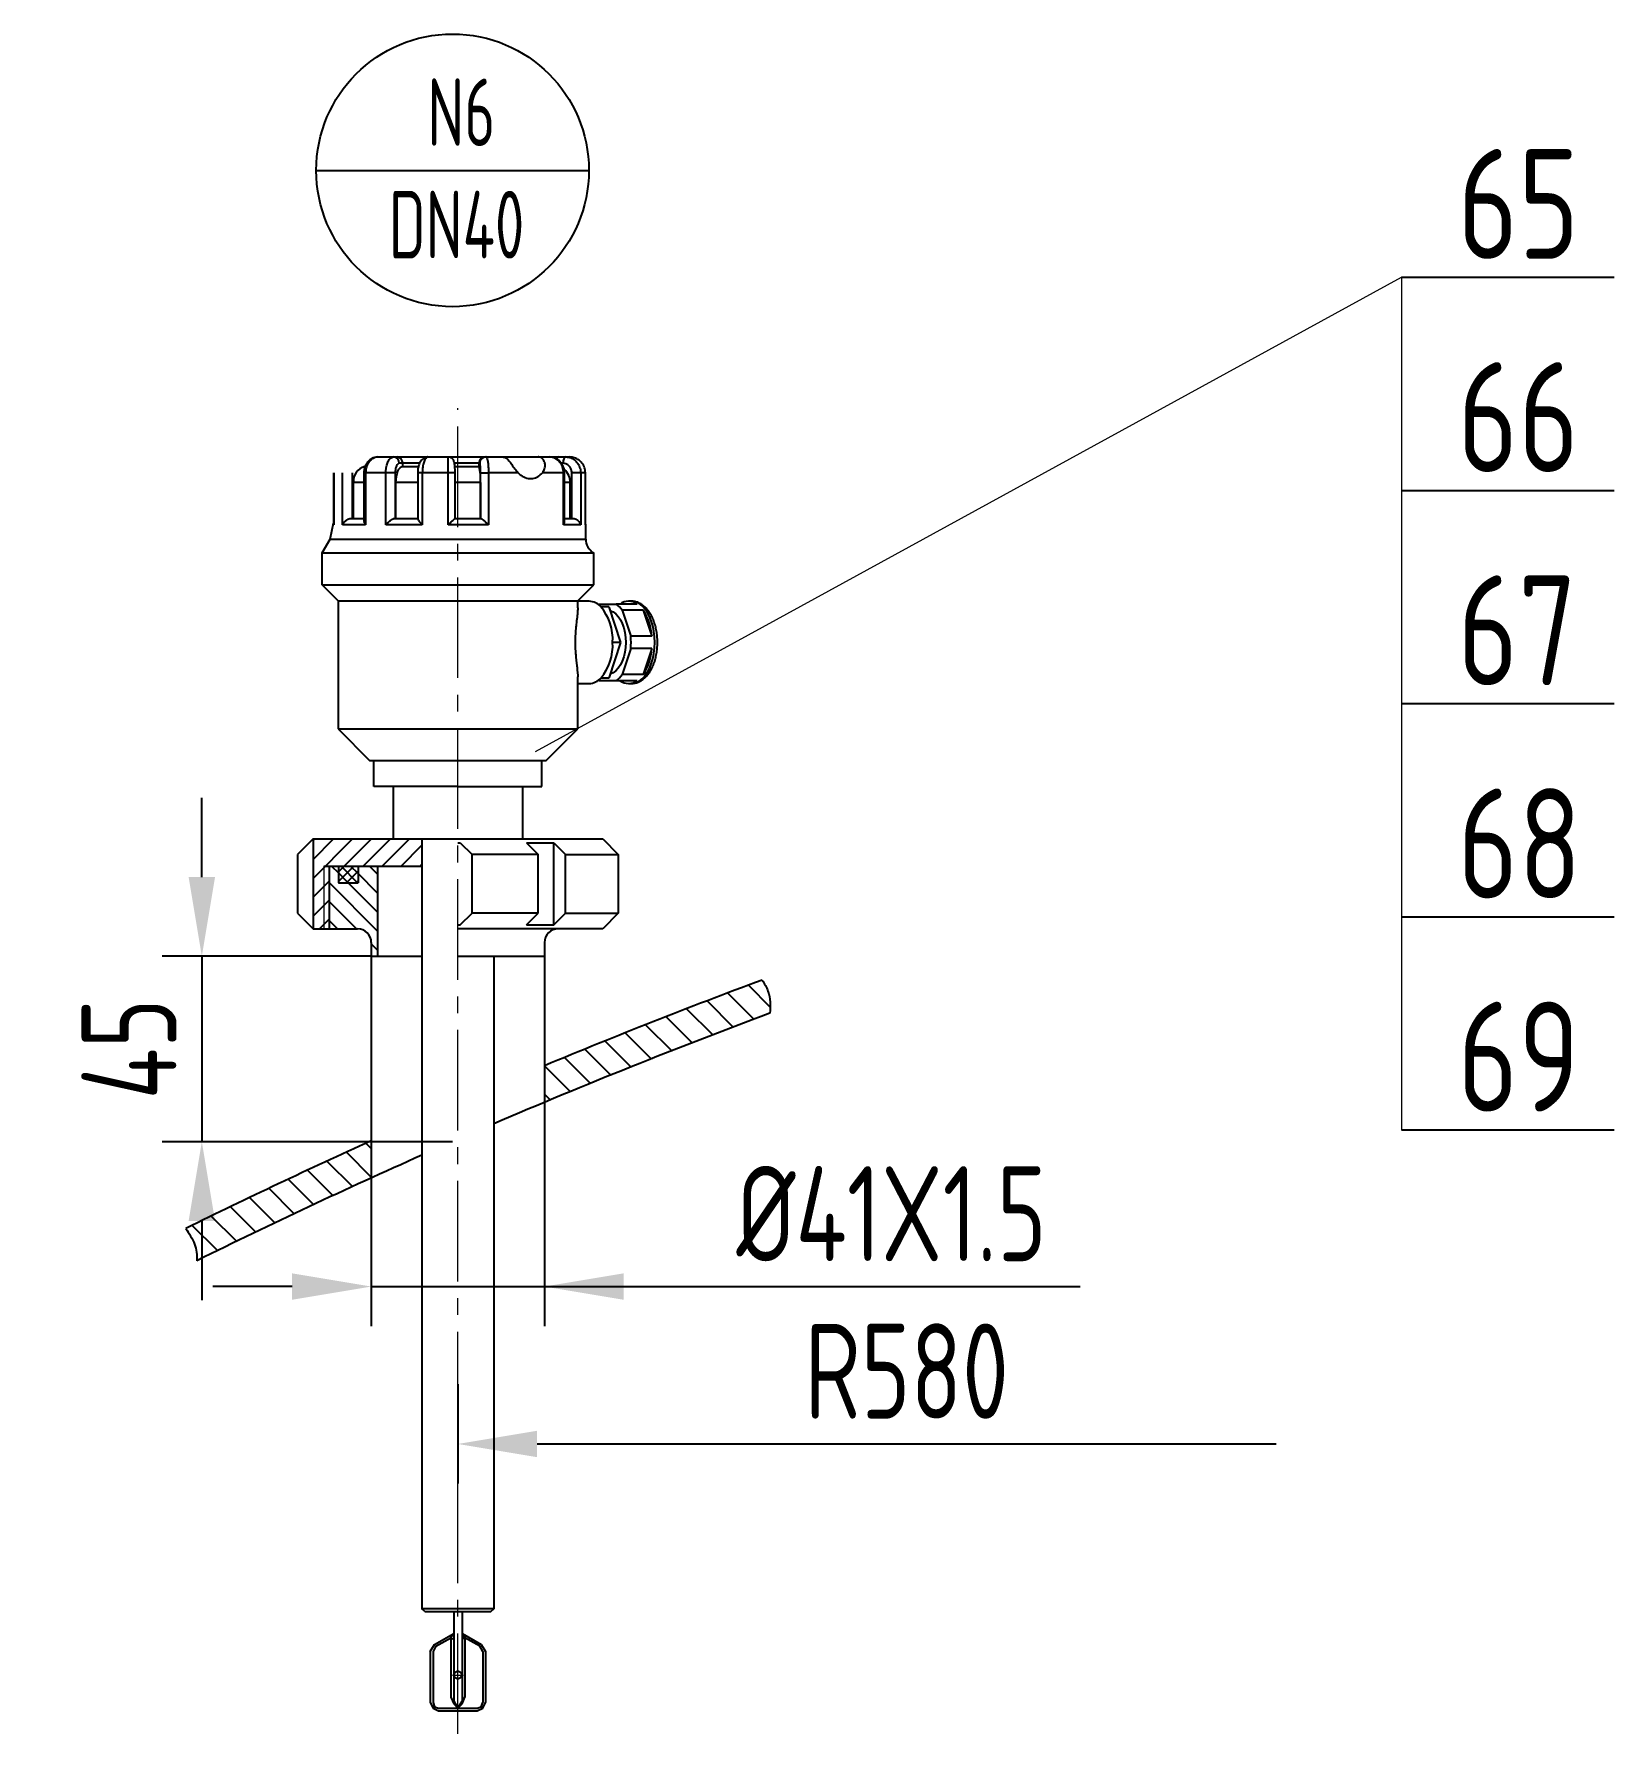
# Model space of a CAD drawing. Header units: inches. Extents: x -375 to 8535, y -477 to 12465.
# Drawn here: x 4764 to 5512, y 6471 to 7276 of the extents above; entities that cross this region are included whole.
import ezdxf

# ---------------------------------------------------------------- set-up
doc = ezdxf.new("R2010")
doc.units = ezdxf.units.IN
doc.header["$LTSCALE"] = 5
doc.linetypes.add('CENTER2', pattern=[28.575, 19.05, -3.175, 3.175, -3.175])
for name, color, linetype in [('1轮廓实线层', 7, 'Continuous'), ('2细线层', 4, 'Continuous'), ('5剖面线层', 2, 'Continuous'), ('6文字层', 3, 'Continuous'), ('7标注层', 4, 'Continuous'), ('layer 1', 7, 'Continuous')]:
    doc.layers.add(name, color=color, linetype=linetype)
doc.layers.add('图层1', color=1, linetype='CENTER2', lineweight=13)
doc.layers.add('图层4', color=3, linetype='Continuous', lineweight=13)
doc.styles.add('PC_TEXTSTYLE', font='isocp.shx', dxfattribs={"width": 0.8, "bigfont": 'hzfs.shx'})
doc.styles.get("Standard").update_dxf_attribs({"font": 'isocp.shx', "width": 0.707, "bigfont": 'hztxt.shx'})
doc.dimstyles.new('TH_GBDIM', dxfattribs={"dimscale": 15, "dimtxt": 3, "dimasz": 2.5, "dimexe": 1.25, "dimexo": 0, "dimgap": 0.8, "dimtad": 1, "dimdec": 0, "dimzin": 0, "dimdsep": 46, "dimtxsty": 'PC_TEXTSTYLE', "dimcen": 2.5, "dimclrd": 256, "dimclre": 256, "dimclrt": 3, "dimadec": 0, "dimazin": 0, "dimtfac": 0.714286, "dimtdec": 0, "dimtmove": 0, "dimatfit": 3, "dimfxl": 0, "dimtzin": 0, "dimlwd": -1, "dimlwe": -1, "dimarcsym": 0})

# ---------------------------------------------------------------- blocks, each defined once
blk = doc.blocks.new('*D1695')
at = {"layer": '1轮廓实线层', "color": 3}
for p, q in [((4843.08, 6877.06), (4843.08, 6914.56)), ((4923.35, 6839.56), (4824.33, 6839.56)), ((4843.08, 6839.56), (4843.08, 6751.71)), ((4961.79, 6751.71), (4824.33, 6751.71)), ((4843.08, 6714.21), (4843.08, 6676.71))]:
    blk.add_line(p, q, dxfattribs=at)
for points in [[(4836.83, 6877.06), (4849.33, 6877.06), (4843.08, 6839.56)], [(4849.33, 6714.21), (4836.83, 6714.21), (4843.08, 6751.71)]]:
    blk.add_solid(points, dxfattribs=at)
at = {"layer": 'Defpoints', "color": 0}
for p in [(4923.35, 6839.56), (4843.08, 6751.71), (4961.79, 6751.71)]:
    blk.add_point(p, dxfattribs=at)
at = {"layer": '1轮廓实线层', "color": 3, "insert": (4808.58, 6795.63), "char_height": 45, "attachment_point": 5, "rotation": 90, "style": 'PC_TEXTSTYLE'}
blk.add_mtext('45', dxfattribs=at)
blk = doc.blocks.new('*D1696')
at = {"layer": '1轮廓实线层', "color": 3}
for p, q in [((5005.35, 6770.34), (5005.35, 6664.38)), ((4923.35, 6734.55), (4923.35, 6664.38)), ((4885.85, 6683.13), (4848.35, 6683.13)), ((4923.35, 6683.13), (5005.35, 6683.13)), ((5005.35, 6683.13), (5259.15, 6683.13)), ((5042.85, 6683.13), (5080.35, 6683.13))]:
    blk.add_line(p, q, dxfattribs=at)
for points in [[(4885.85, 6676.88), (4885.85, 6689.38), (4923.35, 6683.13)], [(5042.85, 6689.38), (5042.85, 6676.88), (5005.35, 6683.13)]]:
    blk.add_solid(points, dxfattribs=at)
at = {"layer": 'Defpoints', "color": 0}
for p in [(5005.35, 6770.34), (4923.35, 6734.55), (5005.35, 6683.13)]:
    blk.add_point(p, dxfattribs=at)
at = {"layer": '1轮廓实线层', "color": 3, "insert": (5169.75, 6717.63), "char_height": 45, "attachment_point": 5, "style": 'PC_TEXTSTYLE'}
blk.add_mtext('%%C41X1.5', dxfattribs=at)
blk = doc.blocks.new('*D1712')
at = {"layer": '1轮廓实线层', "color": 3}
for p, q in [((4964.35, 6636.83), (4964.35, 6589.83)), ((5001.85, 6608.58), (5352.01, 6608.58))]:
    blk.add_line(p, q, dxfattribs=at)
blk.add_solid([(5001.85, 6614.83), (5001.85, 6602.33), (4964.35, 6608.58)], dxfattribs=at)
at = {"layer": 'Defpoints', "color": 0}
for p in [(4964.35, 6636.83), (5352.01, 6608.58), (5352.01, 6608.58)]:
    blk.add_point(p, dxfattribs=at)
at = {"layer": '1轮廓实线层', "color": 3, "insert": (5176.93, 6643.08), "char_height": 45, "attachment_point": 5, "style": 'PC_TEXTSTYLE'}
blk.add_mtext('R580', dxfattribs=at)
blk = doc.blocks.new('_None')

msp = doc.modelspace()

# ---------------------------------------------------------------- hatches: boundary and pattern name
at = {"layer": '5剖面线层'}
h = msp.add_hatch(dxfattribs=at)
h.set_pattern_fill('ANSI31', color=256, scale=2, style=0)
h.set_pattern_definition([(45, (2967.801, -16792.7256), (-4.490128, 4.490128), [])])
edge = h.paths.add_edge_path()
edge.add_line((4900.91, 6852.54), (4900.91, 6882.2))
edge.add_line((4900.91, 6882.2), (4947.36, 6882.2))
edge.add_spline(control_points=[(4947.36, 6882.2), (4947.36, 6887.78), (4947.36, 6892.18), (4947.36, 6895.17)], knot_values=[0.078686, 0.078686, 0.078686, 0.078686, 0.143916, 0.143916, 0.143916, 0.143916], degree=3, periodic=0)
edge.add_spline(control_points=[(4947.36, 6895.17), (4928.55, 6895.17), (4908.44, 6895.17), (4895.76, 6895.17)], knot_values=[0.211598, 0.211598, 0.211598, 0.211598, 0.550549, 0.550549, 0.550549, 0.550549], degree=3, periodic=0)
edge.add_line((4895.76, 6895.17), (4895.76, 6852.54))
edge.add_line((4895.76, 6852.54), (4900.91, 6852.54))
h.paths.add_polyline_path([(4903.36, 6882.2), (4900.91, 6882.2), (4900.91, 6852.54), (4903.36, 6852.54)])
h = msp.add_hatch(dxfattribs=at)
h.set_pattern_fill('ANSI31', color=256, scale=2, angle=90, style=0)
h.set_pattern_definition([(135, (2967.801, -16792.7256), (-4.490128, -4.490128), [])])
h.paths.add_polyline_path([(4926.35, 6839.56), (4926.35, 6882.2), (4917.08, 6882.2), (4917.08, 6874.38), (4907.81, 6874.38), (4907.81, 6882.2), (4903.36, 6882.2), (4903.36, 6852.54), (4916.86, 6852.54, -0.414214), (4923.35, 6846.05), (4923.35, 6839.56)])
h = msp.add_hatch(dxfattribs=at)
h.set_pattern_fill('ANSI37', color=256, angle=90, style=0)
h.set_pattern_definition([(135, (2967.8012, -16792.7256), (-2.24506403, -2.24506403), []), (225, (2967.8012, -16792.7256), (2.24506403, -2.24506403), [])])
h.paths.add_polyline_path([(4907.81, 6882.2), (4907.81, 6878.49), (4907.81, 6874.38), (4917.08, 6874.38), (4917.08, 6878.49), (4917.08, 6882.2)])
h = msp.add_hatch(dxfattribs=at)
h.set_pattern_fill('ANSI31', color=256, scale=3, angle=90, style=0)
h.set_pattern_definition([(135, (250.58, 4672.557), (-6.735192, -6.735192), [])])
edge = h.paths.add_edge_path()
edge.add_arc((6124.35, 4094.93), 2900, 110.43019, 112.69727, ccw=False)
edge.add_spline(control_points=[(5112.06, 6812.51), (5112.5, 6816.13), (5112.49, 6821.56), (5109.52, 6826.54), (5108.49, 6828.26)], knot_values=[17.363555, 17.363555, 17.363555, 17.363555, 28.138037, 33.840116, 33.840116, 33.840116, 33.840116], degree=3, periodic=0)
edge.add_arc((6124.35, 4094.93), 2916, 110.38785, 112.56584)
edge.add_line((5005.35, 6787.68), (5005.35, 6770.34))
edge = h.paths.add_edge_path()
edge.add_arc((6124.35, 4094.93), 2916, 114.32208, 116.22949)
edge.add_spline(control_points=[(4835.57, 6710.67), (4836.95, 6708.21), (4840.33, 6703.34), (4840.81, 6698.04), (4840.68, 6695.35)], knot_values=[14.875396, 14.875396, 14.875396, 14.875396, 23.065634, 31.173066, 31.173066, 31.173066, 31.173066], degree=3, periodic=0)
edge.add_arc((6124.35, 4094.93), 2900, 114.46504, 116.27265, ccw=False)
edge.add_line((4923.35, 6734.55), (4923.35, 6752.12))
h.paths.add_polyline_path([(4763.58, 6762.78), (4763.58, 6828.48), (4853.58, 6828.48), (4853.58, 6762.78)], flags=24)
h.paths.add_polyline_path([(5081.1, 6762.63), (5258.4, 6762.63), (5258.4, 6672.63), (5081.1, 6672.63)], flags=24)
h.paths.add_polyline_path([(5118.87, 6688.08), (5234.99, 6688.08), (5234.99, 6598.08), (5118.87, 6598.08)], flags=24)

# ---------------------------------------------------------------- linework, layer by layer
for p, q in [((5411.23, 7161.08), (5511.95, 7161.08)), ((4905.47, 7068.41), (4905.47, 7044.56)), ((4905.55, 7068.41), (4905.55, 7043.86)), ((4909.77, 7043.86), (4909.77, 7068.41)), ((4914.23, 7068.41), (4914.23, 7046.89)), ((4919.83, 7068.41), (4919.83, 7045.91)), ((4919.83, 7068.41), (4920.67, 7068.41)), ((4920.67, 7068.41), (4920.67, 7043.86)), ((4930.2, 7068.41), (4920.67, 7068.41)), ((4926.64, 7075.98), (4933.87, 7075.98)), ((4930.2, 7043.86), (4930.2, 7068.41)), ((4934.65, 7068.41), (4930.2, 7068.41)), ((4933.87, 7075.98), (4935.47, 7075.98)), ((4934.65, 7068.41), (4934.65, 7046.89)), ((4935.47, 7075.98), (4950.3, 7075.98)), ((4938.21, 7072.95), (4936.61, 7072.95)), ((4938.21, 7071.44), (4938.21, 7072.95)), ((4946.24, 7072.95), (4938.21, 7072.95)), ((4938.21, 7071.44), (4945.7, 7071.44)), ((4945.31, 7068.41), (4945.31, 7046.73)), ((4947.5, 7068.41), (4945.31, 7068.41)), ((4947.5, 7068.41), (4947.5, 7043.86)), ((4959.78, 7068.41), (4947.5, 7068.41)), ((4950.3, 7075.98), (4959.63, 7075.98)), ((4959.63, 7075.98), (4977.42, 7075.98)), ((4959.78, 7043.86), (4959.78, 7068.41)), ((4963.04, 7068.41), (4959.78, 7068.41)), ((4974.4, 7072.95), (4962.69, 7072.95)), ((4962.94, 7071.44), (4974.4, 7071.44)), ((4963.04, 7046.9), (4963.04, 7068.41)), ((4974.4, 7071.44), (4974.4, 7072.95)), ((4974.71, 7072.95), (4974.4, 7072.95)), ((4975.09, 7068.41), (4978.84, 7068.41)), ((4975.09, 7046.89), (4975.09, 7068.41)), ((4977.42, 7075.98), (4977.73, 7075.98)), ((4977.73, 7075.98), (4985.54, 7075.98)), ((4978.84, 7068.41), (4978.84, 7043.86)), ((4992.93, 7068.41), (4978.84, 7068.41)), ((4985.54, 7075.98), (4994.15, 7075.98)), ((4994.15, 7075.98), (5002.43, 7075.98)), ((5002.43, 7075.98), (5007.69, 7075.98)), ((5014.36, 7068.41), (5004.36, 7068.41)), ((5007.69, 7075.98), (5012.04, 7075.98)), ((5012.04, 7075.98), (5015.44, 7075.98)), ((5014.15, 7072.95), (5013.41, 7072.95)), ((5014.36, 7043.86), (5014.36, 7068.41)), ((5014.36, 7068.41), (5014.89, 7068.41)), ((5014.89, 7045.5), (5014.89, 7068.41)), ((5015.44, 7075.98), (5017.13, 7075.98)), ((5022.52, 7068.41), (5018.32, 7068.41)), ((5018.32, 7046.89), (5018.32, 7068.41)), ((5024.74, 7068.41), (5022.52, 7068.41)), ((5022.52, 7068.41), (5022.52, 7043.86)), ((5024.74, 7043.86), (5024.74, 7068.41)), ((5024.74, 7068.41), (5024.75, 7068.41)), ((5024.75, 7044.08), (5024.75, 7068.41)), ((4914.88, 7046.89), (4914.88, 7063.87)), ((4919.83, 7063.87), (4914.88, 7063.87)), ((4934.98, 7046.89), (4934.98, 7063.87)), ((4945.31, 7063.87), (4934.98, 7063.87)), ((4975.03, 7063.87), (4963.04, 7063.87)), ((4975.03, 7063.87), (4975.03, 7046.89)), ((5017.6, 7063.87), (5014.89, 7063.87)), ((5017.6, 7046.89), (5017.6, 7063.87)), ((5411.23, 7060.14), (5511.95, 7060.14)), ((4903.8, 7037.11), (4905.47, 7044.56)), ((4920.67, 7043.86), (4909.77, 7043.86)), ((4913.88, 7046.89), (4919.83, 7046.89)), ((4947.5, 7043.86), (4930.2, 7043.86)), ((4934.45, 7046.89), (4945.45, 7046.89)), ((4978.84, 7043.86), (4959.78, 7043.86)), ((4963.03, 7046.89), (4975.15, 7046.89)), ((5022.52, 7043.86), (5014.36, 7043.86)), ((5014.89, 7046.89), (5018.69, 7046.89)), ((5024.91, 7043.86), (5024.74, 7043.86)), ((5024.91, 7037.11), (5024.91, 7043.86)), ((4900.01, 7030.56), (4903.8, 7037.11)), ((4903.8, 7037.11), (5024.91, 7037.11)), ((4900.01, 7030.56), (5001.03, 7030.56)), ((4900.01, 7015.42), (4900.01, 7030.56)), ((5001.03, 7030.56), (5028.69, 7030.56)), ((5028.69, 7015.42), (5028.69, 7030.56)), ((4900.01, 7015.42), (5001.03, 7015.42)), ((4907.58, 7007.85), (4900.01, 7015.42)), ((5001.03, 7015.42), (5028.69, 7015.42)), ((5021.12, 7007.85), (5028.69, 7015.42)), ((4907.58, 7007.85), (4907.58, 6947.29)), ((4907.58, 7007.85), (4996.72, 7007.85)), ((4996.72, 7007.85), (5021.12, 7007.85)), ((5021.12, 7004.54), (5021.12, 7007.85)), ((5026.55, 7007.67), (5021.12, 7007.67)), ((5030.9, 7006.11), (5031.19, 7006.31)), ((5031.19, 7006.31), (5039.33, 7006.31)), ((5035.84, 7005.05), (5032.11, 7005.05)), ((5035.84, 7005.05), (5041.4, 6988.17)), ((5049.28, 7006.31), (5039.33, 7006.31)), ((5046.45, 7007.67), (5045.21, 7007.67)), ((5052.13, 7003.42), (5042.18, 7003.42)), ((5042.18, 7003.42), (5046.25, 6991.06)), ((5052.13, 7003.42), (5056.2, 6991.06)), ((5041.4, 6988.17), (5035.84, 6971.29)), ((5041.4, 6988.17), (5037.66, 6988.17)), ((5056.2, 6991.06), (5046.25, 6991.06)), ((5046.25, 6985.28), (5042.18, 6972.92)), ((5056.2, 6985.28), (5046.25, 6985.28)), ((5056.2, 6985.28), (5052.13, 6972.92)), ((5021.12, 6947.29), (5021.12, 6971.79)), ((5052.13, 6972.92), (5042.18, 6972.92)), ((5021.12, 6968.68), (5026.55, 6968.68)), ((5031.19, 6970.03), (5030.9, 6970.23)), ((5039.33, 6970.03), (5031.19, 6970.03)), ((5035.84, 6971.29), (5032.11, 6971.29)), ((5049.28, 6970.03), (5039.33, 6970.03)), ((5045.21, 6968.68), (5046.45, 6968.68)), ((5046.45, 6968.68), (5046.56, 6968.68)), ((5411.23, 6959.19), (5511.95, 6959.19)), ((4907.58, 6947.29), (4922.72, 6932.15)), ((4907.58, 6947.29), (5021.12, 6947.29)), ((5005.99, 6932.15), (5021.12, 6947.29)), ((5005.99, 6932.15), (4922.72, 6932.15)), ((4895.76, 6895.17), (4888.35, 6887.76)), ((4895.76, 6895.17), (4895.76, 6852.54)), ((4964.35, 6895.17), (5032.94, 6895.17)), ((4964.35, 6893.32), (4965.51, 6893.32)), ((4965.51, 6893.32), (4971.07, 6887.76)), ((4996.79, 6893.32), (5009.76, 6893.32)), ((4996.79, 6893.32), (5002.35, 6887.76)), ((5009.76, 6854.39), (5009.76, 6893.32)), ((5009.76, 6893.32), (5015.33, 6887.76)), ((5032.94, 6895.17), (5040.35, 6887.76)), ((4888.35, 6887.76), (4888.35, 6859.95)), ((5002.35, 6887.76), (4971.07, 6887.76)), ((4971.07, 6859.95), (4971.07, 6887.76)), ((5002.35, 6859.95), (5002.35, 6887.76)), ((5015.33, 6859.95), (5015.33, 6887.76)), ((5015.33, 6887.76), (5040.35, 6887.76)), ((5040.35, 6887.76), (5040.35, 6859.95)), ((4900.91, 6882.2), (4947.36, 6882.2)), ((4903.36, 6882.2), (4903.36, 6852.54)), ((4907.81, 6882.2), (4907.81, 6874.38)), ((4907.81, 6878.49), (4907.81, 6874.38)), ((4917.08, 6882.2), (4917.08, 6874.38)), ((4917.08, 6878.49), (4917.08, 6874.38)), ((4926.35, 6882.2), (4926.35, 6839.56)), ((4907.81, 6874.38), (4917.08, 6874.38)), ((4888.35, 6859.95), (4895.76, 6852.54)), ((4965.51, 6854.39), (4971.07, 6859.95)), ((5002.35, 6859.95), (4971.07, 6859.95)), ((4996.79, 6854.39), (5002.35, 6859.95)), ((5009.76, 6854.39), (5015.33, 6859.95)), ((5015.33, 6859.95), (5040.35, 6859.95)), ((5040.35, 6859.95), (5032.94, 6852.54)), ((4895.76, 6852.54), (4916.86, 6852.54)), ((4964.35, 6854.39), (4965.51, 6854.39)), ((5032.94, 6852.54), (4964.35, 6852.54)), ((4996.79, 6854.39), (5009.76, 6854.39)), ((5411.23, 6858.25), (5511.95, 6858.25)), ((4923.35, 6846.05), (4923.35, 6734.55)), ((5005.35, 6846.05), (5005.35, 6770.34)), ((4923.35, 6839.56), (4947.36, 6839.56)), ((4964.35, 6839.56), (5005.35, 6839.56)), ((5411.23, 6757.3), (5511.95, 6757.3))]:
    msp.add_line(p, q)
at = {"flags": 128}
for points in [[(4934.98, 7063.87), (4935.05, 7065.34), (4935.23, 7066.76), (4935.53, 7068.07), (4935.93, 7069.22), (4936.42, 7070.16), (4936.98, 7070.86), (4937.58, 7071.29), (4938.21, 7071.44)], [(5015.44, 7075.98), (5015.19, 7075.92), (5014.95, 7075.75), (5014.73, 7075.47), (5014.53, 7075.09), (5014.37, 7074.63), (5014.25, 7074.11), (5014.18, 7073.54), (5014.15, 7072.95)], [(5024.91, 7043.86), (5024.85, 7044.45), (5024.75, 7044.84)], [(5046.56, 6968.68), (5047.21, 6968.72), (5048.71, 6969.08), (5050.17, 6969.8), (5051.57, 6970.86), (5052.86, 6972.24), (5054.04, 6973.92), (5055.07, 6975.87), (5055.95, 6978.04), (5056.65, 6980.4), (5057.15, 6982.91), (5057.46, 6985.52), (5057.57, 6988.17), (5057.46, 6990.83), (5057.15, 6993.43), (5056.65, 6995.94), (5055.95, 6998.3), (5055.07, 7000.47), (5054.04, 7002.42), (5052.86, 7004.1), (5051.57, 7005.48), (5050.17, 7006.54), (5048.71, 7007.26), (5047.21, 7007.62), (5046.45, 7007.67)], [(5036.46, 7003.16), (5036.61, 7003.12), (5037.92, 7002.57), (5039.18, 7001.66), (5040.33, 7000.42), (5041.36, 6998.88), (5042.24, 6997.07), (5042.95, 6995.04), (5043.47, 6992.85), (5043.78, 6990.54), (5043.89, 6988.17), (5043.78, 6985.8), (5043.47, 6983.49), (5042.95, 6981.3), (5042.24, 6979.27), (5041.36, 6977.47), (5040.33, 6975.92), (5039.18, 6974.68), (5037.92, 6973.77), (5036.61, 6973.22), (5036.46, 6973.18)]]:
    msp.add_lwpolyline(points, dxfattribs=at)
for centre, radius, start, end in [((4922.01, 7064.43), 7.15, 103.6935, 184.50234), ((4933.72, 7073.09), 2.89, 357.27251, 86.98516), ((4935.32, 7073.09), 2.89, 357.2726, 86.98513), ((4977.42, 7072.95), 3.02, 90.0983, 180.09878), ((4951.72, 7065.74), 23.38, 355.3899, 14.08416), ((4977.74, 7072.95), 3.02, 90.0983, 180.09879), ((5012.43, 7074.65), 1.38, 106.37787, 164.07972), ((5009.75, 7063.96), 7.85, 359.30003, 49.84511), ((5032.48, 7037.11), 7.57, 180, 240), ((5026.24, 6999.78), 7.89, 41.92349, 87.72471), ((5013.01, 6989.41), 24.69, 357.1171, 39.31724), ((5032.43, 6996.65), 11.87, 34.7837, 54.48649), ((5045.21, 7000.8), 6.85, 53.58672, 126.41328), ((5030.97, 6989.61), 25.28, 3.29932, 33.13501), ((5013.01, 6986.93), 24.69, 320.68277, 2.88291), ((5012.32, 6988.17), 34.05, 355.13033, 4.86967), ((5030.97, 6986.73), 25.28, 326.86503, 356.70064), ((5032.43, 6979.69), 11.87, 305.5137, 325.21611), ((5026.24, 6976.56), 7.89, 272.27546, 318.07634), ((5045.21, 6975.54), 6.85, 233.58672, 306.41328), ((4916.86, 6846.05), 6.49, 0, 90), ((5011.84, 6846.05), 6.49, 90, 180), ((6124.35, 4094.93), 2916, 110.38785, 112.56584), ((6124.35, 4094.93), 2900, 110.43019, 113.21248), ((6124.35, 4094.93), 2916, 114.32208, 116.22949), ((6124.35, 4094.93), 2900, 113.94497, 116.27265)]:
    msp.add_arc(centre, radius, start, end)
for points, knots in [([(4926.61, 7075.94), (4926.26, 7075.94), (4925.44, 7075.92), (4924.19, 7075.53), (4922.94, 7074.83), (4921.85, 7073.87), (4920.95, 7072.68), (4920.29, 7071.3), (4919.89, 7069.85), (4919.86, 7068.87), (4919.85, 7068.41)], [0, 0, 0, 0, 0.09572, 0.22426, 0.353098, 0.48283, 0.613463, 0.747653, 0.881806, 1, 1, 1, 1]), ([(4926.64, 7075.98), (4925.96, 7075.89), (4924.61, 7075.72), (4922.81, 7074.39), (4921.46, 7072.43), (4920.77, 7070.31), (4920.7, 7068.93), (4920.67, 7068.41)], [0, 0, 0, 0, 0.21754, 0.435663, 0.652735, 0.867458, 1, 1, 1, 1]), ([(4930.2, 7068.41), (4930.24, 7069.25), (4930.32, 7070.93), (4930.93, 7073.18), (4931.84, 7074.89), (4932.88, 7075.84), (4933.58, 7075.94), (4933.87, 7075.98)], [0, 0, 0, 0, 0.212029, 0.423679, 0.635887, 0.850041, 1, 1, 1, 1]), ([(4936.61, 7072.95), (4936.46, 7072.92), (4936.08, 7072.86), (4935.53, 7072.3), (4935.04, 7071.27), (4934.71, 7069.92), (4934.67, 7068.91), (4934.65, 7068.41)], [0, 0, 0, 0, 0.150677, 0.365483, 0.577725, 0.788842, 1, 1, 1, 1]), ([(4950.29, 7075.94), (4950.13, 7075.95), (4949.6, 7075.97), (4948.75, 7075.7), (4947.85, 7075.18), (4947.09, 7074.45), (4946.45, 7073.53), (4945.92, 7072.37), (4945.54, 7071), (4945.33, 7069.63), (4945.33, 7068.76), (4945.33, 7068.41)], [0, 0, 0, 0, 0.049793, 0.158157, 0.263413, 0.37097, 0.485501, 0.617452, 0.761849, 0.90416, 1, 1, 1, 1]), ([(4950.3, 7075.98), (4949.99, 7075.89), (4949.36, 7075.72), (4948.51, 7074.39), (4947.87, 7072.43), (4947.54, 7070.31), (4947.51, 7068.93), (4947.5, 7068.41)], [0, 0, 0, 0, 0.21754, 0.435663, 0.652735, 0.867458, 1, 1, 1, 1]), ([(4959.78, 7068.41), (4959.78, 7069.25), (4959.77, 7070.93), (4959.74, 7073.18), (4959.7, 7074.89), (4959.66, 7075.84), (4959.64, 7075.94), (4959.63, 7075.98)], [0, 0, 0, 0, 0.212029, 0.423679, 0.635887, 0.850041, 1, 1, 1, 1]), ([(4963.03, 7068.41), (4963.03, 7068.75), (4963.03, 7069.52), (4962.99, 7070.67), (4962.93, 7071.78), (4962.83, 7072.69), (4962.72, 7073.35), (4962.53, 7073.98), (4962.23, 7074.58), (4961.77, 7075.15), (4961.1, 7075.64), (4960.35, 7075.95), (4959.83, 7075.94), (4959.63, 7075.94)], [0, 0, 0, 0, 0.094766, 0.213045, 0.333507, 0.460454, 0.57381, 0.645968, 0.710969, 0.778538, 0.856462, 0.941883, 1, 1, 1, 1]), ([(4975.09, 7068.41), (4975.09, 7068.72), (4975.09, 7069.55), (4975.05, 7070.82), (4974.96, 7072), (4974.84, 7072.8), (4974.76, 7072.9), (4974.71, 7072.95)], [0, 0, 0, 0, 0.1319796, 0.3459964, 0.5628837, 0.7814723, 1, 1, 1, 1]), ([(4977.73, 7075.98), (4977.86, 7075.89), (4978.12, 7075.72), (4978.45, 7074.39), (4978.7, 7072.43), (4978.82, 7070.31), (4978.83, 7068.93), (4978.84, 7068.41)], [0, 0, 0, 0, 0.21754, 0.435663, 0.652735, 0.867458, 1, 1, 1, 1]), ([(4985.54, 7075.98), (4985.56, 7075.98), (4986.08, 7075.97), (4987.1, 7075.64), (4988.5, 7074.32), (4989.88, 7072.4), (4991.33, 7070.24), (4992.4, 7069.02), (4992.93, 7068.41)], [0, 0, 0, 0, 0.007389, 0.210099, 0.412856, 0.613501, 0.805582, 1, 1, 1, 1]), ([(4992.93, 7068.41), (4993.35, 7068.02), (4994.55, 7066.9), (4996.92, 7065.78), (4999.8, 7065.58), (5002.42, 7066.45), (5003.73, 7067.78), (5004.36, 7068.41)], [0, 0, 0, 0, 0.119359, 0.347465, 0.573374, 0.796983, 1, 1, 1, 1]), ([(5004.36, 7068.41), (5004.78, 7069.05), (5005.64, 7070.34), (5005.82, 7072.55), (5005.18, 7074.39), (5003.97, 7075.65), (5002.97, 7075.97), (5002.45, 7075.98), (5002.43, 7075.98)], [0, 0, 0, 0, 0.20346, 0.407663, 0.597456, 0.789756, 0.990184, 1, 1, 1, 1]), ([(5014.36, 7068.41), (5014.29, 7069.25), (5014.14, 7070.93), (5013.02, 7073.18), (5011.35, 7074.89), (5009.47, 7075.84), (5008.21, 7075.94), (5007.69, 7075.98)], [0, 0, 0, 0, 0.212029, 0.423679, 0.635887, 0.850041, 1, 1, 1, 1]), ([(5014.86, 7068.41), (5014.85, 7068.81), (5014.84, 7069.74), (5014.45, 7071.15), (5013.76, 7072.58), (5012.79, 7073.83), (5011.6, 7074.84), (5010.23, 7075.54), (5008.9, 7075.94), (5008.04, 7075.94), (5007.69, 7075.94)], [0, 0, 0, 0, 0.10179, 0.23625, 0.370663, 0.506508, 0.64089, 0.774456, 0.908098, 1, 1, 1, 1]), ([(5018.32, 7068.41), (5018.3, 7068.72), (5018.25, 7069.55), (5017.77, 7070.82), (5016.83, 7072), (5015.57, 7072.8), (5014.63, 7072.9), (5014.15, 7072.95)], [0, 0, 0, 0, 0.13198, 0.345996, 0.562883, 0.781472, 1, 1, 1, 1]), ([(5015.44, 7075.98), (5016.25, 7075.89), (5017.86, 7075.72), (5020, 7074.39), (5021.59, 7072.43), (5022.41, 7070.31), (5022.49, 7068.93), (5022.52, 7068.41)], [0, 0, 0, 0, 0.21754, 0.435663, 0.652735, 0.867458, 1, 1, 1, 1]), ([(5024.74, 7068.41), (5024.65, 7069.25), (5024.49, 7070.93), (5023.21, 7073.18), (5021.31, 7074.89), (5019.17, 7075.84), (5017.72, 7075.94), (5017.13, 7075.98)], [0, 0, 0, 0, 0.212029, 0.423679, 0.635887, 0.850042, 1, 1, 1, 1]), ([(4905.51, 7044.56), (4905.5, 7044.33), (4905.5, 7044.1), (4905.55, 7043.86), (4905.55, 7043.86)], [0, 0, 0, 0, 0.986235, 1, 1, 1, 1]), ([(4909.77, 7043.86), (4909.77, 7043.86), (4909.93, 7044.21), (4910.37, 7044.93), (4911.28, 7045.85), (4912.26, 7046.47), (4913.13, 7046.82), (4913.63, 7046.86), (4913.88, 7046.89)], [0, 0, 0, 0, 0.002386, 0.260089, 0.52681, 0.722098, 0.86071, 1, 1, 1, 1]), ([(4919.83, 7045.91), (4919.83, 7045.91), (4919.76, 7045.64), (4920.04, 7044.91), (4920.42, 7044.21), (4920.67, 7043.86), (4920.67, 7043.86)], [0, 0, 0, 0, 0.007059, 0.50978, 0.995502, 1, 1, 1, 1]), ([(4930.2, 7043.86), (4930.2, 7043.86), (4930.5, 7044.21), (4931.18, 7044.93), (4932.27, 7045.85), (4933.22, 7046.47), (4933.96, 7046.82), (4934.29, 7046.86), (4934.45, 7046.89)], [0, 0, 0, 0, 0.002387, 0.260089, 0.52681, 0.722098, 0.86071, 1, 1, 1, 1]), ([(4945.32, 7046.73), (4945.33, 7046.66), (4945.36, 7046.47), (4945.75, 7045.84), (4946.47, 7044.93), (4947.15, 7044.21), (4947.49, 7043.86), (4947.5, 7043.86)], [0, 0, 0, 0, 0.13777, 0.370956, 0.689438, 0.99715, 1, 1, 1, 1]), ([(4959.78, 7043.86), (4959.78, 7043.86), (4960.14, 7044.21), (4960.89, 7044.93), (4961.86, 7045.85), (4962.53, 7046.47), (4962.93, 7046.82), (4963, 7046.86), (4963.03, 7046.89)], [0, 0, 0, 0, 0.002386, 0.260089, 0.52681, 0.722099, 0.86071, 1, 1, 1, 1]), ([(4975.15, 7046.89), (4975.23, 7046.86), (4975.39, 7046.82), (4975.91, 7046.47), (4976.7, 7045.85), (4977.74, 7044.93), (4978.48, 7044.21), (4978.83, 7043.86), (4978.84, 7043.86)], [0, 0, 0, 0, 0.1392896, 0.2779018, 0.4731897, 0.7399112, 0.9976136, 1, 1, 1, 1]), ([(5014.36, 7043.86), (5014.36, 7043.86), (5014.57, 7044.21), (5014.85, 7044.8), (5014.84, 7045.31), (5014.83, 7045.5)], [0, 0, 0, 0, 0.005689, 0.620061, 1, 1, 1, 1]), ([(5018.69, 7046.89), (5018.95, 7046.86), (5019.48, 7046.82), (5020.35, 7046.47), (5021.29, 7045.85), (5022.08, 7044.93), (5022.41, 7044.21), (5022.52, 7043.86), (5022.52, 7043.86)], [0, 0, 0, 0, 0.1392903, 0.2779021, 0.4731903, 0.7399113, 0.9976135, 1, 1, 1, 1]), ([(5024.74, 7043.86), (5024.74, 7043.86), (5024.74, 7043.93), (5024.73, 7044.01), (5024.71, 7044.08)], [0, 0, 0, 0, 0.044221, 1, 1, 1, 1]), ([(5021.11, 7004.54), (5021.1, 7003.97), (5021.08, 7002.71), (5020.79, 7000.07), (5020.45, 6997.18), (5020.17, 6994.37), (5019.98, 6991.91), (5019.88, 6989.28), (5019.89, 6986.74), (5019.99, 6984.35), (5020.17, 6981.93), (5020.42, 6979.42), (5020.74, 6976.7), (5021.01, 6974.16), (5021.16, 6972.45), (5021.12, 6971.84), (5021.12, 6971.79)], [0, 0, 0, 0, 0.081754, 0.18298, 0.287691, 0.348954, 0.411702, 0.473073, 0.536808, 0.59037, 0.645313, 0.718919, 0.794619, 0.892093, 0.992365, 1, 1, 1, 1]), ([(5046.6, 6968.71), (5046.99, 6968.72), (5047.92, 6968.74), (5049.38, 6969.15), (5050.92, 6969.86), (5052.37, 6970.87), (5053.73, 6972.17), (5054.97, 6973.75), (5056.07, 6975.59), (5057.01, 6977.65), (5057.77, 6979.89), (5058.34, 6982.26), (5058.71, 6984.72), (5058.89, 6987.24), (5058.86, 6989.77), (5058.63, 6992.27), (5058.21, 6994.72), (5057.59, 6997.06), (5056.78, 6999.27), (5055.78, 7001.3), (5054.59, 7003.13), (5053.23, 7004.71), (5051.76, 7005.94), (5050.19, 7006.87), (5048.55, 7007.44), (5047.28, 7007.69), (5046.6, 7007.65), (5046.49, 7007.64)], [0, 0, 0, 0, 0.0267103, 0.0647736, 0.1030893, 0.1423427, 0.1829255, 0.2248173, 0.2676321, 0.3108695, 0.3541037, 0.3971986, 0.4401473, 0.4829958, 0.5258114, 0.5686661, 0.6116172, 0.6547469, 0.6981331, 0.7418339, 0.7858448, 0.8299567, 0.8736245, 0.9118728, 0.9528683, 0.9923732, 1, 1, 1, 1])]:
    msp.add_open_spline(points, degree=3, knots=knots)
at = {"layer": '1轮廓实线层'}
for p, q in [((4924.58, 6919.88), (4924.58, 6932.15)), ((5004.12, 6919.88), (5004.12, 6932.15))]:
    msp.add_line(p, q, dxfattribs=at)
at = {"layer": '2细线层'}
for points, knots in [([(5108.49, 6828.26), (5109.52, 6826.54), (5112.49, 6821.56), (5112.5, 6816.13), (5112.06, 6812.51)], [17.363555, 17.363555, 17.363555, 17.363555, 23.065634, 33.840116, 33.840116, 33.840116, 33.840116]), ([(4835.57, 6710.67), (4836.95, 6708.21), (4840.33, 6703.34), (4840.81, 6698.04), (4840.68, 6695.35)], [14.875396, 14.875396, 14.875396, 14.875396, 23.065634, 31.173066, 31.173066, 31.173066, 31.173066])]:
    msp.add_open_spline(points, degree=3, knots=knots, dxfattribs=at)
at = {"layer": '7标注层'}
msp.add_line((4897.27, 7211.69), (5026.4, 7211.69), dxfattribs=at)
msp.add_circle((4961.83, 7211.69), 64.56, dxfattribs=at)
at = {"layer": 'layer 1', "lineweight": 25}
for points in [[(4964.35, 6919.88), (4964.35, 6919.88), (4937.8, 6919.88), (4924.58, 6919.88)], [(4933.76, 6919.88), (4933.76, 6919.88), (4933.76, 6904.53), (4933.76, 6895.17)], [(4964.35, 6919.88), (4964.35, 6919.88), (4990.91, 6919.88), (5004.12, 6919.88)], [(4994.94, 6919.88), (4994.94, 6919.88), (4994.94, 6904.53), (4994.94, 6895.17)], [(4895.76, 6895.17), (4925.26, 6895.17), (4994.94, 6895.17), (4994.94, 6895.17)], [(4947.36, 6895.17), (4947.36, 6852.91), (4947.36, 6530.55), (4947.36, 6530.55)], [(4981.34, 6839.56), (4981.34, 6799.45), (4981.34, 6530.55), (4981.34, 6530.55)], [(4948.67, 6529.24), (4948.67, 6529.24), (4947.36, 6530.55), (4947.36, 6530.55)], [(4948.67, 6529.24), (4948.67, 6529.24), (4980.03, 6529.24), (4980.03, 6529.24)], [(4962.39, 6529.24), (4962.39, 6529.24), (4962.39, 6486.77), (4962.39, 6486.77)], [(4966.31, 6529.24), (4966.31, 6529.24), (4966.31, 6486.77), (4966.31, 6486.77)], [(4953.89, 6512.91), (4953.89, 6512.91), (4952.59, 6510.3), (4952.59, 6510.3)], [(4953.89, 6512.91), (4953.89, 6512.91), (4961.08, 6516.83), (4961.08, 6516.83)], [(4961.08, 6516.83), (4961.08, 6516.83), (4961.08, 6488.73), (4961.08, 6488.73)], [(4974.8, 6512.91), (4974.8, 6512.91), (4967.62, 6516.83), (4967.62, 6516.83)], [(4967.62, 6516.83), (4967.62, 6516.83), (4967.62, 6488.73), (4967.62, 6488.73)], [(4976.11, 6510.3), (4976.11, 6510.3), (4974.8, 6512.91), (4974.8, 6512.91)], [(4951.28, 6510.3), (4951.28, 6510.3), (4951.28, 6486.12), (4951.28, 6486.12)], [(4952.59, 6510.3), (4952.59, 6510.3), (4952.59, 6486.12), (4952.59, 6486.12)], [(4976.11, 6510.3), (4976.11, 6510.3), (4976.11, 6486.12), (4976.11, 6486.12)], [(4977.42, 6510.3), (4977.42, 6510.3), (4977.42, 6486.12), (4977.42, 6486.12)], [(4961.08, 6488.73), (4961.08, 6488.73), (4962.39, 6485.47), (4962.39, 6485.47)], [(4966.31, 6485.47), (4966.31, 6485.47), (4967.62, 6488.73), (4967.62, 6488.73)], [(4955.2, 6483.5), (4955.2, 6483.5), (4973.5, 6483.5), (4973.5, 6483.5)], [(4955.2, 6482.2), (4955.2, 6482.2), (4973.5, 6482.2), (4973.5, 6482.2)]]:
    msp.add_open_spline(points, degree=3, dxfattribs=at)
for points, knots in [([(4980.03, 6529.24), (4980.03, 6529.24), (4981.34, 6530.55), (4981.34, 6530.55), (4981.34, 6530.55), (4981.34, 6530.55), (4947.36, 6530.55), (4947.36, 6530.55)], [0, 0, 0, 0, 0.5, 0.5, 0.5, 0.5, 1, 1, 1, 1]), ([(4951.28, 6510.3), (4951.28, 6510.3), (4953.24, 6513.56), (4953.24, 6513.56), (4953.24, 6513.56), (4953.24, 6513.56), (4962.39, 6518.79), (4962.39, 6518.79)], [0, 0, 0, 0, 0.5, 0.5, 0.5, 0.5, 1, 1, 1, 1]), ([(4962.39, 6518.79), (4962.39, 6518.79), (4961.08, 6516.83), (4961.08, 6516.83), (4961.08, 6516.83), (4961.08, 6516.83), (4962.39, 6516.18), (4962.39, 6516.18)], [0, 0, 0, 0, 0.5, 0.5, 0.5, 0.5, 1, 1, 1, 1]), ([(4966.31, 6518.79), (4966.31, 6518.79), (4975.46, 6513.56), (4975.46, 6513.56), (4975.46, 6513.56), (4975.46, 6513.56), (4977.42, 6510.3), (4977.42, 6510.3)], [0, 0, 0, 0, 0.5, 0.5, 0.5, 0.5, 1, 1, 1, 1]), ([(4966.31, 6518.79), (4966.31, 6518.79), (4967.62, 6516.83), (4967.62, 6516.83), (4967.62, 6516.83), (4967.62, 6516.83), (4966.31, 6516.18), (4966.31, 6516.18)], [0, 0, 0, 0, 0.5, 0.5, 0.5, 0.5, 1, 1, 1, 1]), ([(4966.31, 6499.18), (4966.31, 6499.18), (4965.66, 6500.49), (4965.66, 6500.49), (4965.66, 6500.49), (4965.66, 6500.49), (4964.35, 6501.15), (4964.35, 6501.15), (4964.35, 6501.15), (4964.35, 6501.15), (4963.04, 6500.49), (4963.04, 6500.49), (4963.04, 6500.49), (4963.04, 6500.49), (4962.39, 6499.18), (4962.39, 6499.18), (4962.39, 6499.18), (4962.39, 6499.18), (4963.04, 6497.88), (4963.04, 6497.88), (4963.04, 6497.88), (4963.04, 6497.88), (4964.35, 6497.23), (4964.35, 6497.23), (4964.35, 6497.23), (4964.35, 6497.23), (4965.66, 6497.88), (4965.66, 6497.88), (4965.66, 6497.88), (4965.66, 6497.88), (4966.31, 6499.18), (4966.31, 6499.18)], [0, 0, 0, 0, 0.125, 0.125, 0.125, 0.125, 0.25, 0.25, 0.25, 0.25, 0.375, 0.375, 0.375, 0.375, 0.5, 0.5, 0.5, 0.5, 0.625, 0.625, 0.625, 0.625, 0.75, 0.75, 0.75, 0.75, 0.875, 0.875, 0.875, 0.875, 1, 1, 1, 1]), ([(4951.28, 6486.12), (4951.28, 6486.12), (4952.59, 6483.5), (4952.59, 6483.5), (4952.59, 6483.5), (4952.59, 6483.5), (4955.2, 6482.2), (4955.2, 6482.2)], [0, 0, 0, 0, 0.5, 0.5, 0.5, 0.5, 1, 1, 1, 1]), ([(4952.59, 6486.12), (4952.59, 6486.12), (4953.24, 6484.16), (4953.24, 6484.16), (4953.24, 6484.16), (4953.24, 6484.16), (4955.2, 6483.5), (4955.2, 6483.5)], [0, 0, 0, 0, 0.5, 0.5, 0.5, 0.5, 1, 1, 1, 1]), ([(4962.39, 6486.77), (4962.39, 6486.77), (4964.35, 6483.5), (4964.35, 6483.5), (4964.35, 6483.5), (4964.35, 6483.5), (4966.31, 6486.77), (4966.31, 6486.77)], [0, 0, 0, 0, 0.5, 0.5, 0.5, 0.5, 1, 1, 1, 1]), ([(4962.39, 6485.47), (4962.39, 6485.47), (4964.35, 6483.5), (4964.35, 6483.5), (4964.35, 6483.5), (4964.35, 6483.5), (4966.31, 6485.47), (4966.31, 6485.47)], [0, 0, 0, 0, 0.5, 0.5, 0.5, 0.5, 1, 1, 1, 1]), ([(4973.5, 6483.5), (4973.5, 6483.5), (4975.46, 6484.16), (4975.46, 6484.16), (4975.46, 6484.16), (4975.46, 6484.16), (4976.11, 6486.12), (4976.11, 6486.12)], [0, 0, 0, 0, 0.5, 0.5, 0.5, 0.5, 1, 1, 1, 1]), ([(4973.5, 6482.2), (4973.5, 6482.2), (4976.11, 6483.5), (4976.11, 6483.5), (4976.11, 6483.5), (4976.11, 6483.5), (4977.42, 6486.12), (4977.42, 6486.12)], [0, 0, 0, 0, 0.5, 0.5, 0.5, 0.5, 1, 1, 1, 1])]:
    msp.add_open_spline(points, degree=3, knots=knots, dxfattribs=at)
at = {"layer": '图层1', "ltscale": 0.5}
msp.add_line((4964.35, 6471.25), (4964.35, 7099.13), dxfattribs=at)
msp.add_open_spline([(4961.74, 6499.18), (4961.74, 6499.18), (4966.96, 6499.18), (4966.96, 6499.18)], degree=3, dxfattribs=at)
at = {"layer": '图层4'}
for p, q in [((5001.18, 6936.51), (5411.23, 7161.08)), ((5411.23, 7161.08), (5411.23, 6757.3)), ((4900.91, 6882.2), (4900.91, 6852.54))]:
    msp.add_line(p, q, dxfattribs=at)

# ---------------------------------------------------------------- texts
at = {"layer": '6文字层', "char_height": 32, "attachment_point": 1}
for s, insert, width in [('N6', (4949.88, 7255.19), 94.078), ('DN40', (4931.64, 7201.96), 31.5)]:
    msp.add_mtext(s, dxfattribs=dict(at, insert=insert, width=width))
at = {"layer": '7标注层', "char_height": 52, "attachment_point": 1}
for s, insert in [('{\\W0.85;65}', (5437.86, 7221.8)), ('{\\W0.85;66}', (5437.86, 7120.86)), ('{\\W0.85;67}', (5437.86, 7019.91)), ('{\\W0.85;68}', (5437.86, 6918.97)), ('{\\W0.85;69}', (5437.86, 6818.02))]:
    msp.add_mtext(s, dxfattribs=dict(at, insert=insert))

# ---------------------------------------------------------------- dimensions: what is measured, and where the dimension line sits
at = {"layer": '1轮廓实线层'}
dim = msp.add_linear_dim(base=(4843.08, 6751.71), p1=(4923.35, 6839.56), p2=(4961.79, 6751.71), angle=90, text='45', dimstyle='TH_GBDIM', override={"dimclrd": 3, "dimclre": 3}, dxfattribs=at)
dim.commit()
dim.dimension.update_dxf_attribs({"geometry": '*D1695', "text_midpoint": (4808.58, 6795.63)})
dim = msp.add_linear_dim(base=(5005.35, 6683.13), p1=(4923.35, 6734.55), p2=(5005.35, 6770.34), text='%%C41X1.5', dimstyle='TH_GBDIM', override={"dimclrd": 3, "dimclre": 3}, dxfattribs=at)
dim.commit()
dim.dimension.update_dxf_attribs({"geometry": '*D1696', "text_midpoint": (5169.75, 6683.13), "dimtype": 160})
dim = msp.add_linear_dim(base=(5352.01, 6608.58), p1=(4964.35, 6636.83), p2=(5352.01, 6608.58), text='R580', dimstyle='TH_GBDIM', override={"dimtxt": 3, "dimtxsty": 'PC_TEXTSTYLE', "dimblk2": 'None', "dimsah": 1, "dimse2": 1, "dimclrd": 3, "dimclre": 3, "dimtfac": 0.714286}, dxfattribs=at)
dim.commit()
dim.dimension.update_dxf_attribs({"geometry": '*D1712', "text_midpoint": (5176.93, 6643.08)})

doc.saveas('drawing.dxf')
